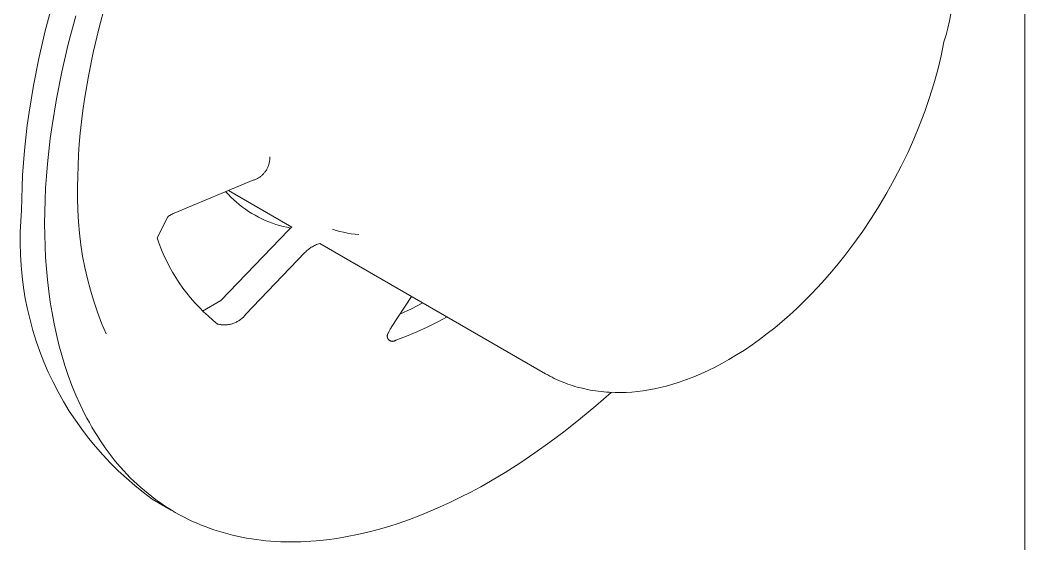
# Model space of a CAD drawing. Header units: inches. Extents: x -6.5 to 91.7, y -2.1 to 67.1.
# Drawn here: x 88.8555 to 89.2684, y 52.0922 to 52.3074 of the extents above; entities that cross this region are included whole.
import ezdxf

# ---------------------------------------------------------------- set-up
doc = ezdxf.new("R2010")
doc.units = ezdxf.units.IN
doc.layers.add('ZANO_R', color=7, linetype='Continuous', lineweight=0)

msp = doc.modelspace()

# ---------------------------------------------------------------- linework, layer by layer
at = {"layer": 'ZANO_R'}
for p, q in [((89.26837, 50.63292), (89.26837, 52.92642)), ((88.86897, 52.31461), (88.86585, 52.303)), ((88.89048, 52.31368), (88.88782, 52.3038)), ((88.87531, 52.29754), (88.87843, 52.30915)), ((89.23793, 52.3099), (89.23737, 52.30699)), ((88.88782, 52.3038), (88.88551, 52.29403)), ((89.23671, 52.30411), (89.23596, 52.30125)), ((89.23737, 52.30699), (89.23671, 52.30411)), ((88.86585, 52.303), (88.86318, 52.2916)), ((89.23596, 52.30125), (89.23511, 52.29842)), ((88.87264, 52.28614), (88.87531, 52.29754)), ((89.23511, 52.29842), (89.23392, 52.2927)), ((88.86318, 52.2916), (88.86095, 52.28044)), ((88.88551, 52.29403), (88.88355, 52.28439)), ((89.23392, 52.2927), (89.23253, 52.28697)), ((89.23253, 52.28697), (89.23095, 52.28124)), ((88.87041, 52.27498), (88.87264, 52.28614)), ((88.88355, 52.28439), (88.88195, 52.2749)), ((88.86095, 52.28044), (88.85916, 52.26956)), ((89.23095, 52.28124), (89.22918, 52.27552)), ((88.86862, 52.2641), (88.87041, 52.27498)), ((88.88195, 52.2749), (88.88129, 52.27022)), ((89.22918, 52.27552), (89.22721, 52.26982)), ((88.88129, 52.27022), (88.88071, 52.26558)), ((88.85916, 52.26956), (88.85843, 52.26423)), ((89.22721, 52.26982), (89.22506, 52.26415)), ((88.85843, 52.26423), (88.8578, 52.25898)), ((88.86789, 52.25877), (88.86862, 52.2641)), ((88.88071, 52.26558), (88.88022, 52.26099)), ((89.22506, 52.26415), (89.22273, 52.2585)), ((88.8578, 52.25898), (88.85727, 52.25382)), ((88.86726, 52.25352), (88.86789, 52.25877)), ((88.88022, 52.26099), (88.87982, 52.25645)), ((89.22273, 52.2585), (89.22023, 52.2529)), ((88.85727, 52.25382), (88.85685, 52.24873)), ((88.86673, 52.24836), (88.86726, 52.25352)), ((88.87982, 52.25645), (88.87951, 52.25197)), ((88.87951, 52.25197), (88.87929, 52.24754)), ((88.95795, 52.2492), (88.958, 52.24953)), ((88.958, 52.24953), (88.95804, 52.24986)), ((88.95804, 52.24986), (88.95807, 52.25019)), ((88.95807, 52.25019), (88.95808, 52.25052)), ((88.95809, 52.25086), (88.95808, 52.25119)), ((88.95808, 52.25052), (88.95809, 52.25086)), ((89.22023, 52.2529), (89.21755, 52.24735)), ((88.85685, 52.24873), (88.85652, 52.24374)), ((88.8663, 52.24327), (88.86673, 52.24836)), ((88.87929, 52.24754), (88.87915, 52.24316)), ((88.95611, 52.24496), (88.95631, 52.24523)), ((88.95631, 52.24523), (88.9565, 52.2455)), ((88.9565, 52.2455), (88.95668, 52.24578)), ((88.95668, 52.24578), (88.95685, 52.24607)), ((88.95685, 52.24607), (88.95701, 52.24636)), ((88.95701, 52.24636), (88.95715, 52.24666)), ((88.95715, 52.24666), (88.95729, 52.24696)), ((88.95729, 52.24696), (88.95742, 52.24727)), ((88.95742, 52.24727), (88.95754, 52.24759)), ((88.95754, 52.24759), (88.95764, 52.2479)), ((88.95764, 52.2479), (88.95774, 52.24822)), ((88.95774, 52.24822), (88.95782, 52.24854)), ((88.95782, 52.24854), (88.95789, 52.24887)), ((88.95789, 52.24887), (88.95795, 52.2492)), ((89.21755, 52.24735), (89.2147, 52.24186)), ((88.85652, 52.24374), (88.85629, 52.23883)), ((88.86598, 52.23828), (88.8663, 52.24327)), ((88.87915, 52.24316), (88.87911, 52.23885)), ((88.91881, 52.22806), (88.95157, 52.2417)), ((88.95157, 52.2417), (88.95189, 52.24181)), ((88.95189, 52.24181), (88.9522, 52.24194)), ((88.9522, 52.24194), (88.9525, 52.24207)), ((88.9525, 52.24207), (88.9528, 52.24222)), ((88.9528, 52.24222), (88.9531, 52.24237)), ((88.9531, 52.24237), (88.95339, 52.24254)), ((88.95339, 52.24254), (88.95367, 52.24271)), ((88.95367, 52.24271), (88.95395, 52.2429)), ((88.95395, 52.2429), (88.95422, 52.24309)), ((88.95422, 52.24309), (88.95448, 52.24329)), ((88.95448, 52.24329), (88.95474, 52.24351)), ((88.95474, 52.24351), (88.95499, 52.24373)), ((88.95499, 52.24373), (88.95523, 52.24396)), ((88.95523, 52.24396), (88.95546, 52.2442)), ((88.95546, 52.2442), (88.95569, 52.24444)), ((88.95569, 52.24444), (88.95591, 52.2447)), ((88.95591, 52.2447), (88.95611, 52.24496)), ((89.2147, 52.24186), (89.21169, 52.23643)), ((88.85629, 52.23883), (88.85615, 52.23402)), ((88.86575, 52.23337), (88.86598, 52.23828)), ((88.87911, 52.23885), (88.87906, 52.23409)), ((88.96711, 52.22235), (88.94113, 52.23735)), ((88.85615, 52.23402), (88.85611, 52.22929)), ((88.86561, 52.22855), (88.86575, 52.23337)), ((88.87906, 52.23409), (88.87916, 52.22933)), ((88.94106, 52.23574), (88.94001, 52.23688)), ((88.94215, 52.23463), (88.94106, 52.23574)), ((88.94328, 52.23356), (88.94215, 52.23463)), ((88.94444, 52.23252), (88.94328, 52.23356)), ((89.21169, 52.23643), (89.20852, 52.23109)), ((88.85611, 52.22929), (88.85574, 52.22476)), ((88.87916, 52.22933), (88.87943, 52.22457)), ((88.94564, 52.23153), (88.94444, 52.23252)), ((88.94686, 52.23057), (88.94564, 52.23153)), ((88.94812, 52.22966), (88.94686, 52.23057)), ((88.94941, 52.22879), (88.94812, 52.22966)), ((88.95073, 52.22796), (88.94941, 52.22879)), ((89.20852, 52.23109), (89.2052, 52.22582)), ((88.85574, 52.22476), (88.85554, 52.22022)), ((88.86556, 52.22383), (88.86561, 52.22855)), ((88.87943, 52.22457), (88.87986, 52.21983)), ((88.91181, 52.21789), (88.91614, 52.22656)), ((88.91614, 52.22656), (88.9165, 52.22681)), ((88.9165, 52.22681), (88.91687, 52.22705)), ((88.91687, 52.22705), (88.91724, 52.22728)), ((88.91724, 52.22728), (88.91762, 52.22749)), ((88.91762, 52.22749), (88.91801, 52.22769)), ((88.91801, 52.22769), (88.91841, 52.22788)), ((88.91841, 52.22788), (88.91881, 52.22806)), ((88.95207, 52.22718), (88.95073, 52.22796)), ((88.95344, 52.22644), (88.95207, 52.22718)), ((88.95483, 52.22575), (88.95344, 52.22644)), ((88.95625, 52.22511), (88.95483, 52.22575)), ((88.95769, 52.22451), (88.95625, 52.22511)), ((89.2052, 52.22582), (89.20172, 52.22065)), ((88.86561, 52.21916), (88.86556, 52.22383)), ((88.96573, 52.22109), (88.93803, 52.1922)), ((88.95914, 52.22396), (88.95769, 52.22451)), ((88.96061, 52.22346), (88.95914, 52.22396)), ((88.9621, 52.22301), (88.96061, 52.22346)), ((88.96361, 52.22261), (88.9621, 52.22301)), ((88.96512, 52.22226), (88.96361, 52.22261)), ((88.96665, 52.22196), (88.96512, 52.22226)), ((88.96606, 52.22142), (88.96573, 52.22109)), ((88.9664, 52.22174), (88.96606, 52.22142)), ((88.96675, 52.22205), (88.9664, 52.22174)), ((88.96711, 52.22235), (88.96675, 52.22205)), ((88.98535, 52.221), (88.98383, 52.22147)), ((88.98689, 52.22058), (88.98535, 52.221)), ((88.98844, 52.22021), (88.98689, 52.22058)), ((89.20172, 52.22065), (89.19809, 52.21559)), ((88.85554, 52.22022), (88.85549, 52.21568)), ((88.86575, 52.2145), (88.86561, 52.21916)), ((88.87986, 52.21983), (88.88045, 52.21511)), ((88.91266, 52.21545), (88.91181, 52.21789)), ((88.99, 52.2199), (88.98844, 52.22021)), ((88.99157, 52.21964), (88.99, 52.2199)), ((88.99315, 52.21943), (88.99157, 52.21964)), ((88.99474, 52.21928), (88.99315, 52.21943)), ((88.85549, 52.21568), (88.8556, 52.21114)), ((88.86598, 52.20986), (88.86575, 52.2145)), ((88.88045, 52.21511), (88.8812, 52.2104)), ((88.9136, 52.21305), (88.91266, 52.21545)), ((88.91462, 52.21068), (88.9136, 52.21305)), ((88.97288, 52.21222), (88.97254, 52.21188)), ((88.97323, 52.21256), (88.97288, 52.21222)), ((88.9736, 52.21288), (88.97323, 52.21256)), ((88.97397, 52.21319), (88.9736, 52.21288)), ((88.97436, 52.21349), (88.97397, 52.21319)), ((88.97476, 52.21377), (88.97436, 52.21349)), ((88.97516, 52.21404), (88.97476, 52.21377)), ((88.97558, 52.2143), (88.97516, 52.21404)), ((88.976, 52.21454), (88.97558, 52.2143)), ((88.97643, 52.21476), (88.976, 52.21454)), ((88.97687, 52.21498), (88.97643, 52.21476)), ((88.97731, 52.21517), (88.97687, 52.21498)), ((88.97776, 52.21535), (88.97731, 52.21517)), ((88.97822, 52.21552), (88.97776, 52.21535)), ((88.97869, 52.21567), (88.97822, 52.21552)), ((89.07144, 52.16212), (88.97869, 52.21567)), ((89.19809, 52.21559), (89.19432, 52.21063)), ((88.8556, 52.21114), (88.85587, 52.2066)), ((88.8663, 52.20525), (88.86598, 52.20986)), ((88.8812, 52.2104), (88.8821, 52.20573)), ((88.91572, 52.20835), (88.91462, 52.21068)), ((88.9169, 52.20605), (88.91572, 52.20835)), ((88.97254, 52.21188), (88.9481, 52.18639)), ((89.19432, 52.21063), (89.19165, 52.20728)), ((88.85587, 52.2066), (88.8563, 52.20208)), ((88.86673, 52.20066), (88.8663, 52.20525)), ((88.8821, 52.20573), (88.88317, 52.20109)), ((88.91815, 52.2038), (88.9169, 52.20605)), ((89.18892, 52.20402), (89.18615, 52.20083)), ((89.19165, 52.20728), (89.18892, 52.20402)), ((88.8563, 52.20208), (88.85688, 52.19757)), ((88.86726, 52.1961), (88.86673, 52.20066)), ((88.88317, 52.20109), (88.88439, 52.19648)), ((88.91949, 52.20159), (88.91815, 52.2038)), ((88.9209, 52.19943), (88.91949, 52.20159)), ((89.18615, 52.20083), (89.18333, 52.19773)), ((88.85688, 52.19757), (88.85762, 52.19309)), ((88.86789, 52.19157), (88.86726, 52.1961)), ((88.88439, 52.19648), (88.88576, 52.19192)), ((88.92238, 52.19732), (88.9209, 52.19943)), ((88.92394, 52.19526), (88.92238, 52.19732)), ((89.18333, 52.19773), (89.18047, 52.19472)), ((88.85762, 52.19309), (88.85852, 52.18863)), ((88.86862, 52.18709), (88.86789, 52.19157)), ((88.88576, 52.19192), (88.88729, 52.18741)), ((88.92556, 52.19326), (88.92394, 52.19526)), ((88.92726, 52.19131), (88.92556, 52.19326)), ((88.93803, 52.1922), (88.9305, 52.1878)), ((89.00794, 52.18105), (89.01637, 52.19391)), ((89.17756, 52.1918), (89.17462, 52.18897)), ((89.18047, 52.19472), (89.17756, 52.1918)), ((88.85852, 52.18863), (88.85957, 52.18421)), ((88.88729, 52.18741), (88.88896, 52.18296)), ((88.92902, 52.18943), (88.92726, 52.19131)), ((88.93084, 52.1876), (88.92902, 52.18943)), ((88.93273, 52.18584), (88.93084, 52.1876)), ((89.01629, 52.18882), (89.01153, 52.18653)), ((89.02096, 52.19126), (89.01629, 52.18882)), ((89.17462, 52.18897), (89.17164, 52.18623)), ((88.85957, 52.18421), (88.86078, 52.17983)), ((88.86946, 52.18266), (88.86862, 52.18709)), ((88.93467, 52.18414), (88.93273, 52.18584)), ((88.93667, 52.18252), (88.93467, 52.18414)), ((88.94435, 52.18334), (88.94401, 52.18318)), ((88.94468, 52.18351), (88.94435, 52.18334)), ((88.94501, 52.18369), (88.94468, 52.18351)), ((88.94533, 52.18389), (88.94501, 52.18369)), ((88.94564, 52.1841), (88.94533, 52.18389)), ((88.94595, 52.18431), (88.94564, 52.1841)), ((88.94625, 52.18454), (88.94595, 52.18431)), ((88.94654, 52.18478), (88.94625, 52.18454)), ((88.94682, 52.18502), (88.94654, 52.18478)), ((88.94709, 52.18528), (88.94682, 52.18502)), ((88.94736, 52.18555), (88.94709, 52.18528)), ((88.94762, 52.18582), (88.94736, 52.18555)), ((88.94786, 52.1861), (88.94762, 52.18582)), ((88.9481, 52.18639), (88.94786, 52.1861)), ((89.02693, 52.18329), (89.02277, 52.18126)), ((89.03103, 52.18545), (89.02693, 52.18329)), ((89.16863, 52.18358), (89.16558, 52.18103)), ((89.17164, 52.18623), (89.16863, 52.18358)), ((88.86078, 52.17983), (88.86213, 52.17549)), ((88.87041, 52.17828), (88.86946, 52.18266)), ((88.88896, 52.18296), (88.89079, 52.17856)), ((88.93704, 52.18243), (88.93667, 52.18252)), ((88.93741, 52.18236), (88.93704, 52.18243)), ((88.93778, 52.1823), (88.93741, 52.18236)), ((88.93815, 52.18225), (88.93778, 52.1823)), ((88.93852, 52.18221), (88.93815, 52.18225)), ((88.9389, 52.18219), (88.93852, 52.18221)), ((88.93927, 52.18218), (88.9389, 52.18219)), ((88.93965, 52.18218), (88.93927, 52.18218)), ((88.94002, 52.18219), (88.93965, 52.18218)), ((88.9404, 52.18222), (88.94002, 52.18219)), ((88.94077, 52.18226), (88.9404, 52.18222)), ((88.94114, 52.18231), (88.94077, 52.18226)), ((88.94151, 52.18238), (88.94114, 52.18231)), ((88.94188, 52.18245), (88.94151, 52.18238)), ((88.94224, 52.18254), (88.94188, 52.18245)), ((88.9426, 52.18265), (88.94224, 52.18254)), ((88.94296, 52.18276), (88.9426, 52.18265)), ((88.94332, 52.18289), (88.94296, 52.18276)), ((88.94366, 52.18303), (88.94332, 52.18289)), ((88.94401, 52.18318), (88.94366, 52.18303)), ((89.00684, 52.17894), (89.00697, 52.17925)), ((89.00697, 52.17925), (89.00711, 52.17957)), ((89.00711, 52.17957), (89.00726, 52.17987)), ((89.00726, 52.17987), (89.00741, 52.18017)), ((89.00741, 52.18017), (89.00758, 52.18047)), ((89.00758, 52.18047), (89.00776, 52.18076)), ((89.00776, 52.18076), (89.00794, 52.18105)), ((89.01855, 52.17936), (89.01427, 52.1776)), ((89.02277, 52.18126), (89.01855, 52.17936)), ((89.16558, 52.18103), (89.1625, 52.17859)), ((88.86213, 52.17549), (88.86364, 52.17121)), ((88.87147, 52.17395), (88.87041, 52.17828)), ((89.00636, 52.17771), (89.00637, 52.17778)), ((89.00636, 52.17764), (89.00636, 52.17771)), ((89.00636, 52.17756), (89.00636, 52.17764)), ((89.00636, 52.17749), (89.00636, 52.17756)), ((89.00636, 52.17741), (89.00636, 52.17749)), ((89.00637, 52.17734), (89.00636, 52.17741)), ((89.00637, 52.17778), (89.00638, 52.17786)), ((89.00638, 52.17727), (89.00637, 52.17734)), ((89.00638, 52.17786), (89.00639, 52.17793)), ((89.00639, 52.17719), (89.00638, 52.17727)), ((89.00639, 52.17793), (89.0064, 52.17801)), ((89.00641, 52.17712), (89.00639, 52.17719)), ((89.0064, 52.17801), (89.00642, 52.17808)), ((89.00643, 52.17705), (89.00641, 52.17712)), ((89.00642, 52.17808), (89.00643, 52.17815)), ((89.00643, 52.17815), (89.00646, 52.17822)), ((89.00645, 52.17698), (89.00643, 52.17705)), ((89.00647, 52.1769), (89.00645, 52.17698)), ((89.00646, 52.17822), (89.00648, 52.17829)), ((89.00649, 52.17683), (89.00647, 52.1769)), ((89.00648, 52.17829), (89.0065, 52.17836)), ((89.00652, 52.17676), (89.00649, 52.17683)), ((89.0065, 52.17836), (89.00653, 52.17843)), ((89.00655, 52.1767), (89.00652, 52.17676)), ((89.00653, 52.17843), (89.00656, 52.1785)), ((89.00658, 52.17663), (89.00655, 52.1767)), ((89.00656, 52.1785), (89.0066, 52.17857)), ((89.00662, 52.17656), (89.00658, 52.17663)), ((89.0066, 52.17857), (89.00663, 52.17863)), ((89.00665, 52.1765), (89.00662, 52.17656)), ((89.00663, 52.17863), (89.00667, 52.1787)), ((89.00669, 52.17643), (89.00665, 52.1765)), ((89.00667, 52.1787), (89.00671, 52.17876)), ((89.00673, 52.17637), (89.00669, 52.17643)), ((89.00671, 52.17876), (89.00675, 52.17882)), ((89.00677, 52.17631), (89.00673, 52.17637)), ((89.00675, 52.17882), (89.00679, 52.17888)), ((89.00682, 52.17625), (89.00677, 52.17631)), ((89.00679, 52.17888), (89.00684, 52.17894)), ((89.00687, 52.17619), (89.00682, 52.17625)), ((89.00692, 52.17614), (89.00687, 52.17619)), ((89.00697, 52.17608), (89.00692, 52.17614)), ((89.00702, 52.17603), (89.00697, 52.17608)), ((89.00707, 52.17598), (89.00702, 52.17603)), ((89.00713, 52.17593), (89.00707, 52.17598)), ((89.00719, 52.17589), (89.00713, 52.17593)), ((89.00725, 52.17584), (89.00719, 52.17589)), ((89.00731, 52.1758), (89.00725, 52.17584)), ((89.00737, 52.17576), (89.00731, 52.1758)), ((89.00744, 52.17572), (89.00737, 52.17576)), ((89.0075, 52.17568), (89.00744, 52.17572)), ((89.00757, 52.17565), (89.0075, 52.17568)), ((89.00763, 52.17562), (89.00757, 52.17565)), ((89.0077, 52.17559), (89.00763, 52.17562)), ((89.00777, 52.17556), (89.0077, 52.17559)), ((89.00784, 52.17554), (89.00777, 52.17556)), ((89.00791, 52.17552), (89.00784, 52.17554)), ((89.00799, 52.1755), (89.00791, 52.17552)), ((89.00806, 52.17548), (89.00799, 52.1755)), ((89.00813, 52.17547), (89.00806, 52.17548)), ((89.0082, 52.17546), (89.00813, 52.17547)), ((89.00828, 52.17545), (89.0082, 52.17546)), ((89.00835, 52.17544), (89.00828, 52.17545)), ((89.00843, 52.17544), (89.00835, 52.17544)), ((89.0085, 52.17543), (89.00843, 52.17544)), ((89.00858, 52.17544), (89.0085, 52.17543)), ((89.00865, 52.17544), (89.00858, 52.17544)), ((89.00872, 52.17545), (89.00865, 52.17544)), ((89.0088, 52.17545), (89.00872, 52.17545)), ((89.00887, 52.17547), (89.0088, 52.17545)), ((89.00894, 52.17548), (89.00887, 52.17547)), ((89.00902, 52.1755), (89.00894, 52.17548)), ((89.00909, 52.17552), (89.00902, 52.1755)), ((89.00916, 52.17554), (89.00909, 52.17552)), ((89.00923, 52.17556), (89.00916, 52.17554)), ((89.0093, 52.17559), (89.00923, 52.17556)), ((89.00937, 52.17562), (89.0093, 52.17559)), ((89.00944, 52.17565), (89.00937, 52.17562)), ((89.0095, 52.17568), (89.00944, 52.17565)), ((89.00957, 52.17572), (89.0095, 52.17568)), ((89.00963, 52.17575), (89.00957, 52.17572)), ((89.00969, 52.17579), (89.00963, 52.17575)), ((89.00976, 52.17584), (89.00969, 52.17579)), ((89.00982, 52.17588), (89.00976, 52.17584)), ((89.00987, 52.17593), (89.00982, 52.17588)), ((89.00993, 52.17598), (89.00987, 52.17593)), ((89.01427, 52.1776), (89.00993, 52.17598)), ((89.15938, 52.17624), (89.15624, 52.174)), ((89.1625, 52.17859), (89.15938, 52.17624)), ((88.86364, 52.17121), (88.86529, 52.16698)), ((88.87264, 52.16969), (88.87147, 52.17395)), ((89.15308, 52.17186), (89.14989, 52.16984)), ((89.15624, 52.174), (89.15308, 52.17186)), ((88.86529, 52.16698), (88.86709, 52.1628)), ((88.87392, 52.1655), (88.87264, 52.16969)), ((89.14668, 52.16792), (89.14389, 52.16634)), ((89.14989, 52.16984), (89.14668, 52.16792)), ((88.86709, 52.1628), (88.86904, 52.1587)), ((88.87531, 52.16137), (88.87392, 52.1655)), ((89.13819, 52.16344), (89.13527, 52.16212)), ((89.14106, 52.16485), (89.13819, 52.16344)), ((89.14389, 52.16634), (89.14106, 52.16485)), ((88.86904, 52.1587), (88.87112, 52.15466)), ((88.87681, 52.15733), (88.87531, 52.16137)), ((89.07231, 52.16163), (89.07144, 52.16212)), ((89.0732, 52.16115), (89.07231, 52.16163)), ((89.0741, 52.16068), (89.0732, 52.16115)), ((89.075, 52.16023), (89.0741, 52.16068)), ((89.07591, 52.1598), (89.075, 52.16023)), ((89.07684, 52.15938), (89.07591, 52.1598)), ((89.07776, 52.15898), (89.07684, 52.15938)), ((89.0787, 52.1586), (89.07776, 52.15898)), ((89.07964, 52.15823), (89.0787, 52.1586)), ((89.1263, 52.15867), (89.12325, 52.15771)), ((89.12932, 52.15973), (89.1263, 52.15867)), ((89.13231, 52.16088), (89.12932, 52.15973)), ((89.13527, 52.16212), (89.13231, 52.16088)), ((88.87112, 52.15466), (88.87335, 52.1507)), ((88.87843, 52.15337), (88.87681, 52.15733)), ((89.08059, 52.15788), (89.07964, 52.15823)), ((89.08155, 52.15755), (89.08059, 52.15788)), ((89.08251, 52.15724), (89.08155, 52.15755)), ((89.08347, 52.15694), (89.08251, 52.15724)), ((89.08444, 52.15666), (89.08347, 52.15694)), ((89.08639, 52.15615), (89.08444, 52.15666)), ((89.08749, 52.15589), (89.08639, 52.15615)), ((89.08859, 52.15566), (89.08749, 52.15589)), ((89.0897, 52.15544), (89.08859, 52.15566)), ((89.09082, 52.15525), (89.0897, 52.15544)), ((89.09194, 52.15507), (89.09082, 52.15525)), ((89.09306, 52.15492), (89.09194, 52.15507)), ((89.09831, 52.15447), (89.09201, 52.14893)), ((89.09419, 52.15478), (89.09306, 52.15492)), ((89.09532, 52.15467), (89.09419, 52.15478)), ((89.09645, 52.15458), (89.09532, 52.15467)), ((89.09759, 52.1545), (89.09645, 52.15458)), ((89.09988, 52.15442), (89.09759, 52.1545)), ((89.10218, 52.15441), (89.09988, 52.15442)), ((89.1045, 52.15448), (89.10218, 52.15441)), ((89.10682, 52.15462), (89.1045, 52.15448)), ((89.10915, 52.15484), (89.10682, 52.15462)), ((89.11149, 52.15514), (89.10915, 52.15484)), ((89.11384, 52.15551), (89.11149, 52.15514)), ((89.11619, 52.15595), (89.11384, 52.15551)), ((89.11854, 52.15647), (89.11619, 52.15595)), ((89.1209, 52.15705), (89.11854, 52.15647)), ((89.12325, 52.15771), (89.1209, 52.15705)), ((88.87335, 52.1507), (88.87571, 52.14682)), ((88.88016, 52.1495), (88.87843, 52.15337)), ((88.87571, 52.14682), (88.87821, 52.14302)), ((88.88201, 52.14572), (88.88016, 52.1495)), ((89.09201, 52.14893), (89.08573, 52.14368)), ((88.87821, 52.14302), (88.88083, 52.13931)), ((88.88297, 52.14387), (88.88201, 52.14572)), ((88.88396, 52.14204), (88.88297, 52.14387)), ((88.88499, 52.14024), (88.88396, 52.14204)), ((89.08573, 52.14368), (89.07946, 52.1387)), ((88.88083, 52.13931), (88.88359, 52.1357)), ((88.88604, 52.13846), (88.88499, 52.14024)), ((88.88711, 52.13672), (88.88604, 52.13846)), ((89.07946, 52.1387), (89.07322, 52.13401)), ((88.88359, 52.1357), (88.88647, 52.13218)), ((88.88822, 52.135), (88.88711, 52.13672)), ((88.88935, 52.1333), (88.88822, 52.135)), ((89.07322, 52.13401), (89.06703, 52.1296)), ((88.88647, 52.13218), (88.88947, 52.12877)), ((88.89051, 52.13164), (88.88935, 52.1333)), ((88.8917, 52.13001), (88.89051, 52.13164)), ((88.89292, 52.1284), (88.8917, 52.13001)), ((88.88947, 52.12877), (88.89258, 52.12546)), ((88.89416, 52.12683), (88.89292, 52.1284)), ((88.89543, 52.12529), (88.89416, 52.12683)), ((89.06703, 52.1296), (89.06089, 52.12546)), ((88.89258, 52.12546), (88.89581, 52.12226)), ((88.89673, 52.12378), (88.89543, 52.12529)), ((88.89581, 52.12226), (88.89915, 52.11918)), ((88.89806, 52.1223), (88.89673, 52.12378)), ((88.89941, 52.12085), (88.89806, 52.1223)), ((89.05482, 52.12161), (89.04882, 52.11803)), ((89.06089, 52.12546), (89.05482, 52.12161)), ((88.89915, 52.11918), (88.90259, 52.11622)), ((88.90078, 52.11944), (88.89941, 52.12085)), ((88.90219, 52.11806), (88.90078, 52.11944)), ((88.90361, 52.11671), (88.90219, 52.11806)), ((89.04882, 52.11803), (89.04475, 52.11573)), ((88.90259, 52.11622), (88.90614, 52.11337)), ((88.90507, 52.1154), (88.90361, 52.11671)), ((88.90655, 52.11412), (88.90507, 52.1154)), ((88.90614, 52.11337), (88.90978, 52.11066)), ((88.90805, 52.11288), (88.90655, 52.11412)), ((89.04065, 52.11352), (89.03651, 52.1114)), ((89.04475, 52.11573), (89.04065, 52.11352)), ((88.90958, 52.11167), (88.90805, 52.11288)), ((88.91113, 52.1105), (88.90958, 52.11167)), ((88.91756, 52.10616), (88.90978, 52.11066)), ((88.91271, 52.10937), (88.91113, 52.1105)), ((88.9143, 52.10827), (88.91271, 52.10937)), ((89.03235, 52.10938), (89.02816, 52.10745)), ((89.03651, 52.1114), (89.03235, 52.10938)), ((88.91593, 52.10721), (88.9143, 52.10827)), ((88.91757, 52.10618), (88.91593, 52.10721)), ((88.91924, 52.10519), (88.91757, 52.10618)), ((88.92093, 52.10424), (88.91924, 52.10519)), ((89.02395, 52.10563), (89.01972, 52.10392)), ((89.02816, 52.10745), (89.02395, 52.10563)), ((88.92263, 52.10333), (88.92093, 52.10424)), ((88.92436, 52.10246), (88.92263, 52.10333)), ((88.92612, 52.10162), (88.92436, 52.10246)), ((88.92789, 52.10083), (88.92612, 52.10162)), ((88.92968, 52.10007), (88.92789, 52.10083)), ((89.01121, 52.10082), (89.00694, 52.09945)), ((89.01547, 52.10231), (89.01121, 52.10082)), ((89.01972, 52.10392), (89.01547, 52.10231)), ((88.93148, 52.09935), (88.92968, 52.10007)), ((88.93331, 52.09867), (88.93148, 52.09935)), ((88.93516, 52.09803), (88.93331, 52.09867)), ((88.93702, 52.09742), (88.93516, 52.09803)), ((88.9389, 52.09686), (88.93702, 52.09742)), ((88.9408, 52.09633), (88.9389, 52.09686)), ((88.99839, 52.09709), (88.99412, 52.0961)), ((89.00267, 52.09821), (88.99839, 52.09709)), ((89.00694, 52.09945), (89.00267, 52.09821)), ((88.94271, 52.09585), (88.9408, 52.09633)), ((88.94464, 52.0954), (88.94271, 52.09585)), ((88.94658, 52.095), (88.94464, 52.0954)), ((88.94854, 52.09463), (88.94658, 52.095)), ((88.95051, 52.0943), (88.94854, 52.09463)), ((88.95249, 52.09401), (88.95051, 52.0943)), ((88.95449, 52.09376), (88.95249, 52.09401)), ((88.9565, 52.09354), (88.95449, 52.09376)), ((88.95852, 52.09337), (88.9565, 52.09354)), ((88.96055, 52.09323), (88.95852, 52.09337)), ((88.9626, 52.09314), (88.96055, 52.09323)), ((88.96465, 52.09308), (88.9626, 52.09314)), ((88.96671, 52.09305), (88.96465, 52.09308)), ((88.96878, 52.09307), (88.96671, 52.09305)), ((88.97086, 52.09312), (88.96878, 52.09307)), ((88.97295, 52.09321), (88.97086, 52.09312)), ((88.97714, 52.09351), (88.97295, 52.09321)), ((88.98136, 52.09394), (88.97714, 52.09351)), ((88.9856, 52.09452), (88.98136, 52.09394)), ((88.98986, 52.09524), (88.9856, 52.09452)), ((88.99412, 52.0961), (88.98986, 52.09524))]:
    msp.add_line(p, q, dxfattribs=at)

doc.saveas('drawing.dxf')
